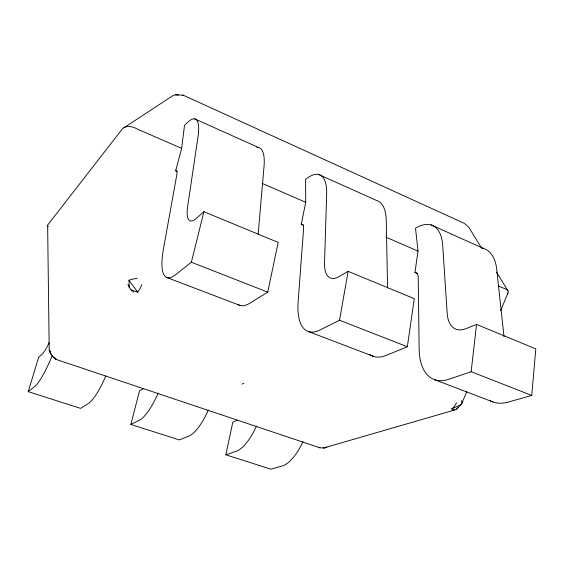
<?xml version="1.0" encoding="UTF-8"?>
<svg xmlns="http://www.w3.org/2000/svg" width="564" height="564" viewBox="0 0 564 564"><rect width="100%" height="100%" fill="white"/><g stroke="black" fill="none" stroke-linecap="round" stroke-linejoin="round"><path stroke-width="0.85" d="M258.136 234.356L264.015 166.563A59.114 17.287 -67.4 0 0 256.761 147.296M531.746 395.442L535.8 348.912L476.552 324.42L466.012 328.643A37.217 19.747 -65.7 0 1 447.174 313.316L442.712 245.53A54.976 25.902 -66.4 0 0 416.169 227.807L415.513 228.187L418.037 251.114L414.928 272.497A11.09 5.273 -66.6 0 1 418.234 277.432L419.137 348.982A61.589 32.663 -67 0 0 448.74 379.311L471.137 371.725L531.746 395.442L508.122 402.118A60.01 35.391 -66.6 0 1 490.194 400.743M471.137 371.725L476.552 324.42M203.9 211.712L191.351 262.232L175.89 274.499A68.808 17.78 -68 0 1 163.489 248.668L176.736 175.2A12.239 2.799 -67.8 0 0 175.658 170.843L181.657 148.353L184.484 125.568L184.964 125.039A60.644 13.74 -67.7 0 1 197.929 137.362L187.699 206.17A41.595 10.758 -67.4 0 0 196.483 218.247L203.9 211.712L278.193 242.421L267.731 292.124L250.162 303.03A66.841 22.215 -67.7 0 1 237.782 304.341M407.349 346.761L414.265 298.673L348.143 271.333L338.957 276.6A39.276 15.806 -66.6 0 1 324.54 262.676L326.662 194.242A57.662 20.473 -67.1 0 0 306.181 178.915L305.603 179.366L305.709 202.279L301.289 224.218A11.632 4.174 -67.2 0 1 303.594 228.899L298.137 301.507A64.994 26.127 -67.5 0 0 320.148 329.912L339.542 320.225L407.349 346.761L386.347 355.341A63.239 29.603 -67.2 0 1 369.822 354.516M339.542 320.225L348.143 271.333M47.672 225.621L47.975 224.641L122.529 128.691L173.092 95.506L175.545 94.822L183.173 95.175L464.454 223.429L468.754 227.207L481.691 248.174M302.974 441.675A42.822 17.703 -71.8 0 1 282.014 466.026L270.868 469.177L225.847 454.796L232.847 422.034L237.67 420.109M208.391 409.979A44.429 14.354 -71 0 1 188.919 436.021L179.345 439.934L130.869 424.445L139.491 390.894L143.545 388.568M105.806 375.948A46.177 10.406 -70.3 0 1 88.266 403.584L80.56 408.371L28.2 391.642L38.69 357.266L41.835 354.495A27.657 4.716 -69.7 0 0 49.223 342.51M500.62 310.75L508.305 292.046L508.016 290.855L496.468 272.13M461.761 403.627L466.83 391.515M508.051 292.984L507.304 293.992M323.144 448.14L454.471 410.049L456.502 409.133L460.915 404.755A11.428 5.287 23.5 0 0 461.296 400.546M456.502 409.133L458.179 407.589M28.2 391.642L34.848 386.368A47.101 8.178 -69.9 0 0 52.276 355.489M123.911 127.556C128.373 125.236 133.753 126.942 137.835 129.304L181.657 148.353M130.869 424.445L139.548 420.109A45.289 12.457 -70.6 0 0 158.16 393.143M242.069 384.112L243.909 383.252M452.229 410.261L454.471 410.049L451.729 408.872L460.915 404.755M326.944 447.125L325.125 447.922L319.992 447.809L56.188 359.444L52.459 356.399L49.921 351.936M225.847 454.796L236.245 451.27A43.611 16.095 -71.4 0 0 256.486 426.102M182.334 95.33L183.173 95.175M175.545 94.822L178.252 94.985M127.965 284.341L129.226 287.302L131.158 289.924L137.715 292.187A12.704 2.996 -69.2 0 0 141.825 284.616M167.071 277.608L239.77 305.343M308.367 331.519L373.34 356.314M434.654 379.706L493.077 402.005M191.351 262.232L267.731 292.124M175.658 170.843L177.265 171.534M301.289 224.218L303.714 225.255M414.928 272.497L417.339 273.526M262.197 183.363L305.709 202.279M385.854 237.12L418.037 251.114M498.379 286.033L506.296 289.325L508.016 290.855M194.672 118.856L258.326 147.408M318.773 174.53L376.392 200.382A56.28 23.335 -66.7 0 1 386.255 220.573L387.581 287.837M431.086 224.916L483.496 248.435M52.459 356.399L54.468 358.055M131.158 289.924L133.633 292.039M50.704 352.063L49.209 350.047L47.637 225.346M55.194 358.105L56.188 359.444A10.223 1.896 -70 0 1 55.808 359.056M137.285 278.44A12.796 3.758 -2.2 0 0 128.98 280.301L137.715 292.187M50.908 354.319L49.209 350.047A10.363 2.369 -1.6 0 0 49.561 350.653M504.012 336.786L496.729 269.395A53.721 28.221 -66 0 0 482.065 248.061M128.98 280.301L129.226 287.302M48.3 226.707A9.278 2.517 26 0 1 48.151 226.517M456.523 402.668A11.174 6.176 -70 0 1 451.729 408.872M319.992 447.809A9.207 4.11 -72.2 0 1 319.048 447.259"/></g></svg>
